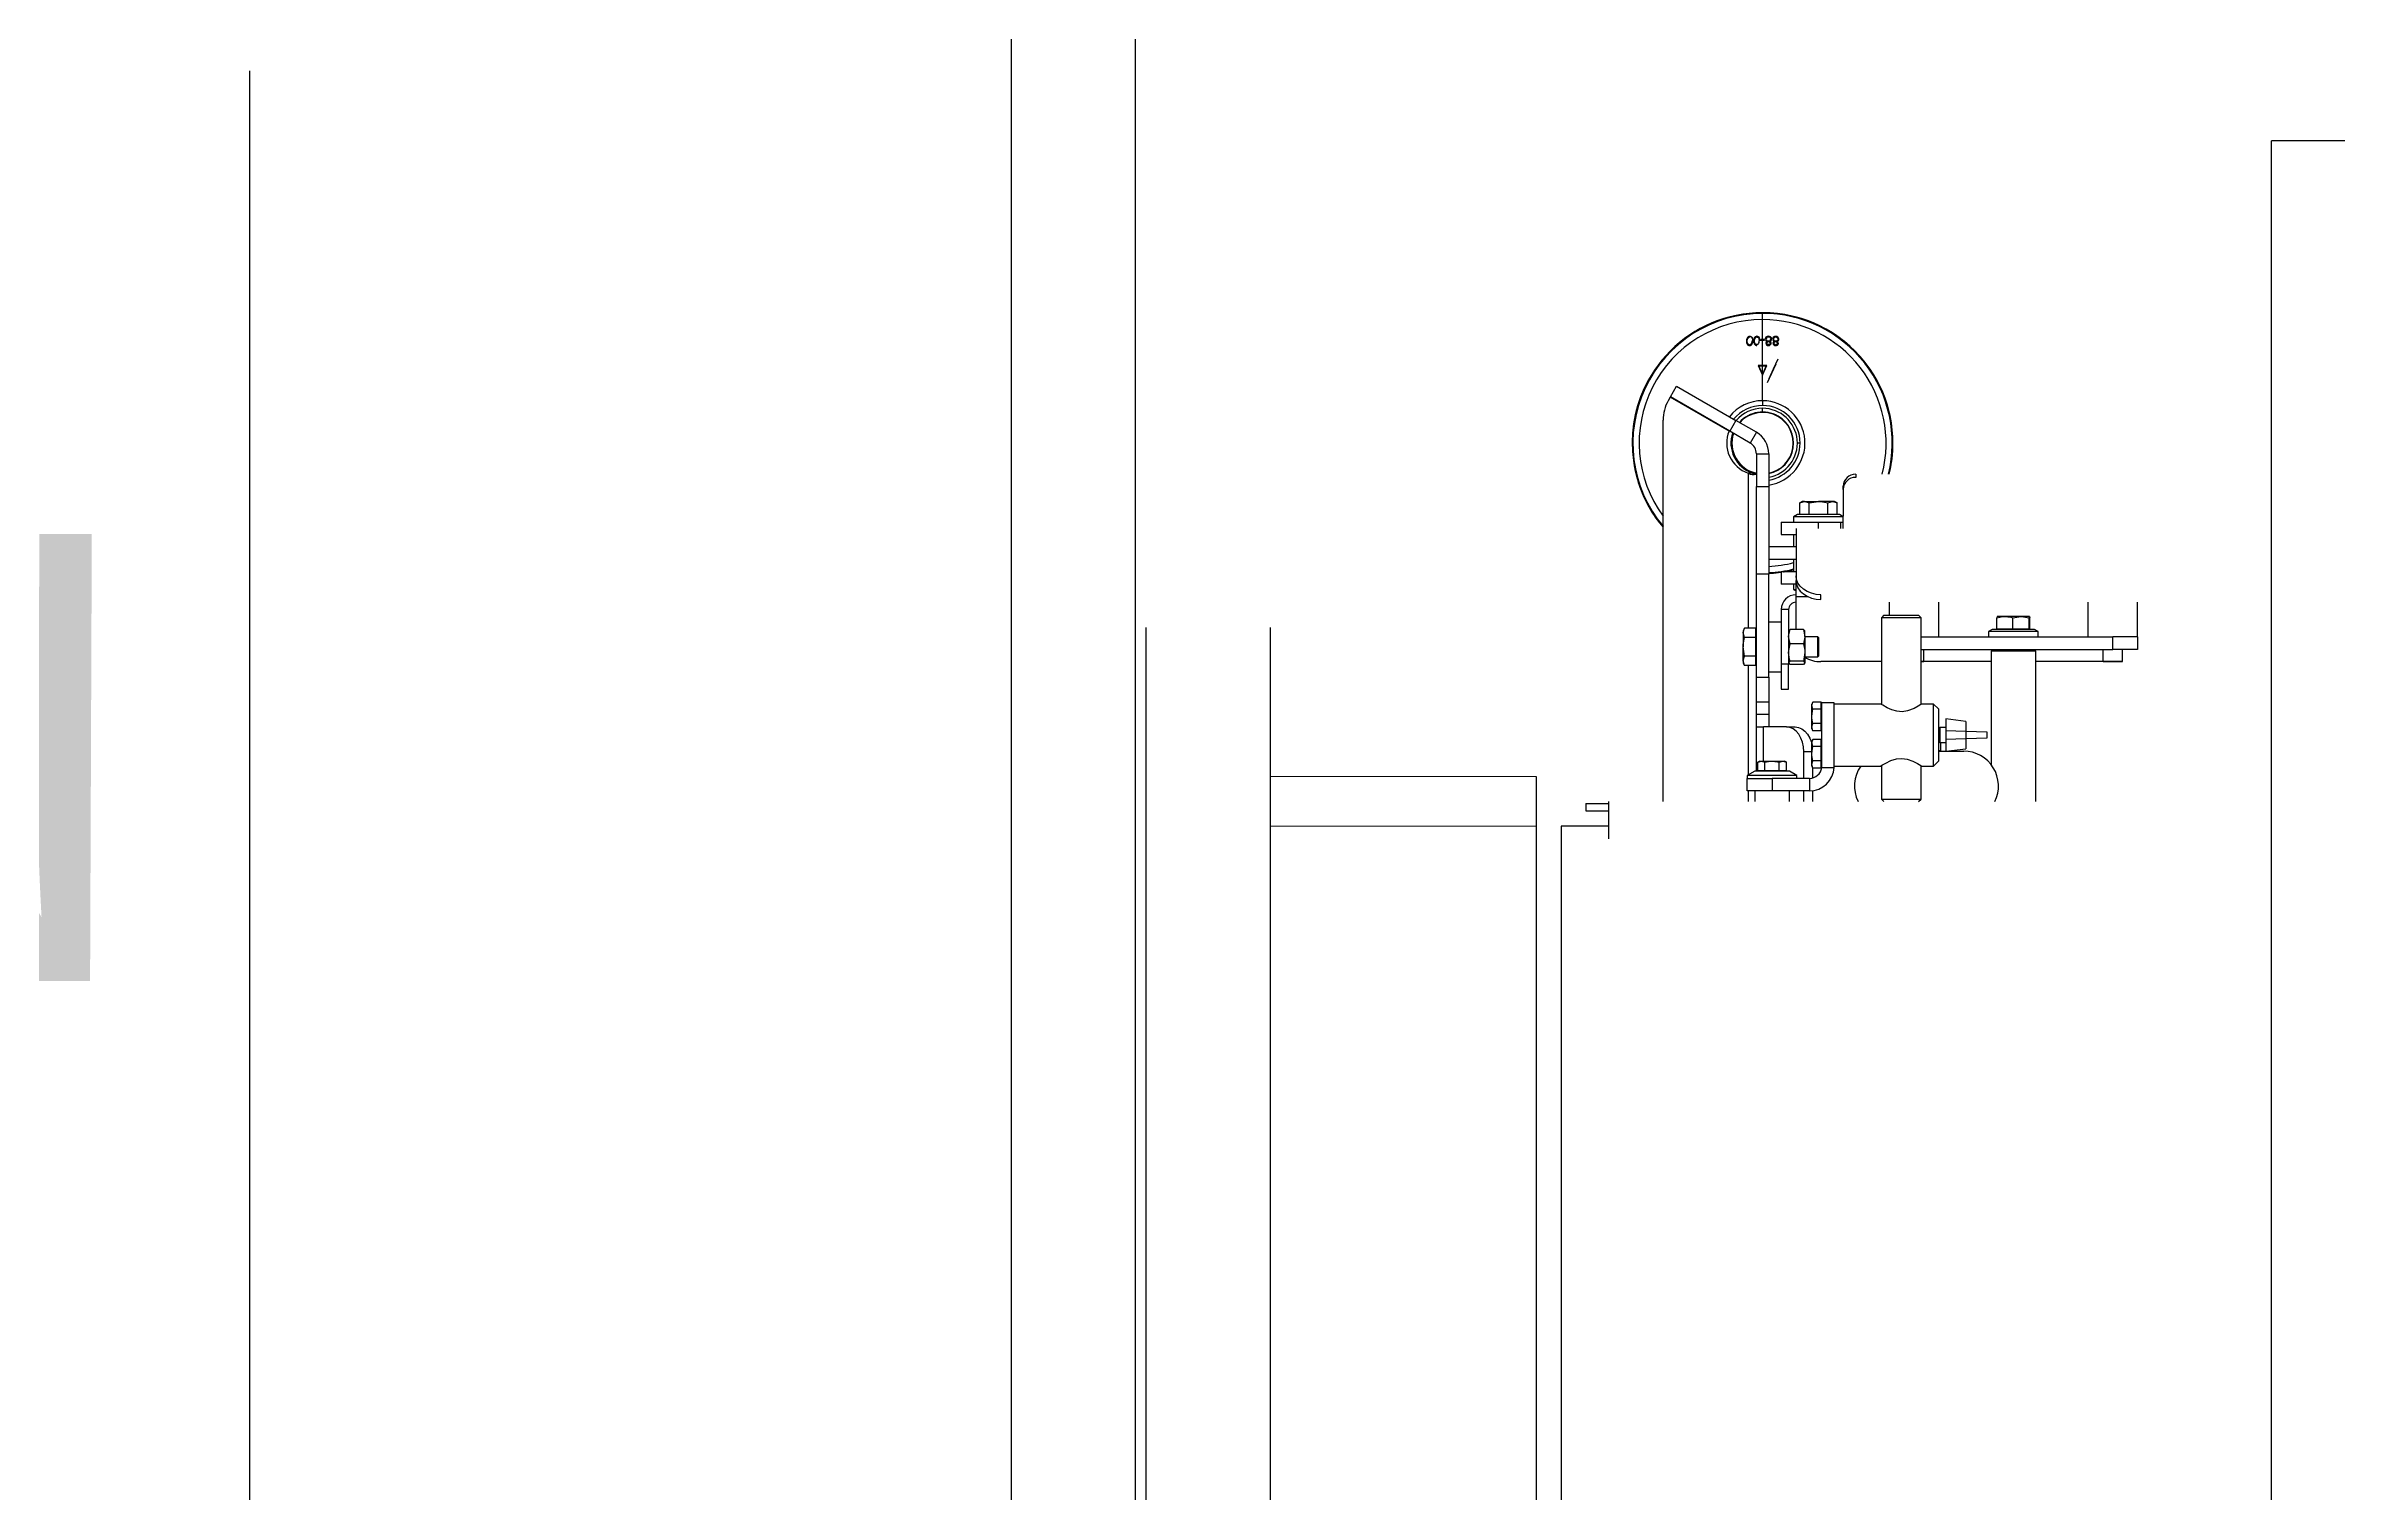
# Model space of a CAD drawing. Header units: inches. Extents: x -955375 to 106222, y -96450 to 64845.
# Drawn here: x 18520 to 19464, y 48237 to 48833 of the extents above; entities that cross this region are included whole.
import ezdxf

# ---------------------------------------------------------------- set-up
doc = ezdxf.new("R2010")
doc.units = ezdxf.units.IN
doc.header["$MEASUREMENT"] = 0
doc.linetypes.add('CONTINUA', pattern=[0])
doc.layers.add('A_TEXTOLOCAL', color=3, linetype='Continuous')
doc.layers.add('DIBUJO', color=2, linetype='Continuous')
doc.layers.add('ACHUTECH', color=24, linetype='Continuous', lineweight=18)
doc.styles.get("Standard").update_dxf_attribs({"font": 'isocp2.shx'})
doc.styles.add('TEXTO-100', font='romans.shx', dxfattribs={"height": 0.15})
doc.dimstyles.new('SUPERPEQUEÑA', dxfattribs={"dimtxt": 0.1, "dimasz": 0.05, "dimexe": 0.1, "dimexo": 0.15, "dimgap": 0.05, "dimtad": 1, "dimzin": 0, "dimdsep": 46, "dimtxsty": 'Standard', "dimblk1": 'CRUZZ', "dimblk2": 'CRUZZ', "dimsah": 1, "dimcen": 0.03, "dimse1": 1, "dimse2": 1, "dimclrd": 109, "dimclre": 4, "dimclrt": 173, "dimadec": 0, "dimazin": 0, "dimtfac": 1, "dimtix": 1, "dimtmove": 1, "dimatfit": 3, "dimldrblk": 'CRUZZ', "dimfxl": 1, "dimtolj": 1, "dimtzin": 0, "dimlwd": -1, "dimarcsym": 0})

# ---------------------------------------------------------------- blocks, each defined once
blk = doc.blocks.new('CRUZ')
at = {"layer": 'DIBUJO', "color": 7, "lineweight": -3}
for p, q in [((-0.2, 0), (0.2, 0)), ((0, 0.2), (0, -0.2))]:
    blk.add_line(p, q, dxfattribs=at)
at = {"layer": 'DIBUJO', "color": 7, "lineweight": -3, "const_width": 0.05}
blk.add_lwpolyline([(0, 0, 1), (0, 0, 1)], format="xyb", close=True, dxfattribs=at)
blk = doc.blocks.new('CRUZZ')
at = {"layer": 'DIBUJO', "color": 3, "xscale": 10, "yscale": 10, "zscale": 10}
blk.add_blockref('CRUZ', (0, 0), dxfattribs=at)
blk = doc.blocks.new('*D178')
at = {"layer": 'ACHUTECH', "color": 7, "ltscale": 500, "transparency": 16777216}
blk.add_line((6285.44, 60544.62), (93195.31, 60544.62), dxfattribs=at)
at = {"layer": 'Defpoints', "color": 0, "linetype": 'CONTINUA', "ltscale": 500, "transparency": 16777216}
for p in [(93195.36, 60544.62), (93195.36, 48341.76), (6285.39, 47809.89)]:
    blk.add_point(p, dxfattribs=at)
at = {"layer": 'ACHUTECH', "color": 7, "linetype": 'CONTINUA', "ltscale": 500, "transparency": 16777216, "xscale": 0.05, "yscale": 0.05, "zscale": 0.05, "rotation": 180}
blk.add_blockref('CRUZZ', (6285.39, 60544.62), dxfattribs=at)
at = {"layer": 'ACHUTECH', "color": 7, "linetype": 'CONTINUA', "ltscale": 500, "transparency": 16777216, "xscale": 0.05, "yscale": 0.05, "zscale": 0.05}
blk.add_blockref('CRUZZ', (93195.36, 60544.62), dxfattribs=at)
at = {"layer": 'ACHUTECH', "color": 7, "linetype": 'CONTINUA', "lineweight": 13, "ltscale": 500, "transparency": 16777216, "insert": (49740.37, 60544.71), "char_height": 0.15, "attachment_point": 5}
blk.add_mtext('\\A1;86909.97', dxfattribs=at)
blk = doc.blocks.new('*D185')
at = {"layer": 'ACHUTECH', "color": 7, "ltscale": 500, "transparency": 16777216}
blk.add_line((5118.65, 54499.15), (5118.65, 25409.93), dxfattribs=at)
at = {"layer": 'Defpoints', "color": 0, "linetype": 'CONTINUA', "ltscale": 500, "transparency": 16777216}
for p in [(26169.23, 54499.2), (5118.65, 25409.88), (6592.24, 25409.88)]:
    blk.add_point(p, dxfattribs=at)
at = {"layer": 'ACHUTECH', "color": 7, "linetype": 'CONTINUA', "ltscale": 500, "transparency": 16777216, "xscale": 0.05, "yscale": 0.05, "zscale": 0.05}
for p, rotation in [((5118.65, 54499.2), 90), ((5118.65, 25409.88), 270)]:
    blk.add_blockref('CRUZZ', p, dxfattribs=dict(at, rotation=rotation))
at = {"layer": 'ACHUTECH', "color": 7, "linetype": 'CONTINUA', "lineweight": 13, "ltscale": 500, "transparency": 16777216, "insert": (5118.56, 39954.54), "char_height": 0.15, "attachment_point": 5, "rotation": 90}
blk.add_mtext('\\A1;29089.32', dxfattribs=at)
blk = doc.blocks.new('*D201')
at = {"layer": 'ACHUTECH', "color": 7, "ltscale": 500, "transparency": 16777216}
blk.add_line((4340.12, 59153.03), (4340.12, 15437.33), dxfattribs=at)
at = {"layer": 'Defpoints', "color": 0, "linetype": 'CONTINUA', "ltscale": 500, "transparency": 16777216}
for p in [(21639.15, 59153.08), (4340.12, 15437.28), (6285.39, 15437.28)]:
    blk.add_point(p, dxfattribs=at)
at = {"layer": 'ACHUTECH', "color": 7, "linetype": 'CONTINUA', "ltscale": 500, "transparency": 16777216, "xscale": 0.05, "yscale": 0.05, "zscale": 0.05}
for p, rotation in [((4340.12, 59153.08), 90), ((4340.12, 15437.28), 270)]:
    blk.add_blockref('CRUZZ', p, dxfattribs=dict(at, rotation=rotation))
at = {"layer": 'ACHUTECH', "color": 7, "linetype": 'CONTINUA', "lineweight": 13, "ltscale": 500, "transparency": 16777216, "insert": (4340.02, 37295.18), "char_height": 0.15, "attachment_point": 5, "rotation": 90}
blk.add_mtext('\\A1;43715.81', dxfattribs=at)
blk = doc.blocks.new('Canoa Chonchi')
at = {"color": 7, "linetype": 'Continuous', "lineweight": 25}
blk.add_line((635.86923, -208.62486), (635.86923, -208.62039), dxfattribs=at)

msp = doc.modelspace()

# ---------------------------------------------------------------- linework, layer by layer
at = {"color": 7}
for p, q in [((18917.356, 47288.242), (18917.356, 49374.818)), ((18968.497, 47288.242), (18968.497, 49374.818)), ((18603.51, 48822.489), (18603.51, 47820.115)), ((21317.704, 48793.639), (19436.418, 48793.639)), ((19436.418, 47772.91), (19436.418, 48793.639)), ((18972.924, 48122.58), (18972.924, 48593.083)), ((19024.066, 48122.58), (19024.066, 48593.083))]:
    msp.add_line(p, q, dxfattribs=at)
at = {"color": 7, "linetype": 'Continuous', "lineweight": 25}
for p, q in [((19226.779, 48722.523), (19226.779, 48722.806)), ((19226.779, 48719.97), (19226.779, 48722.523)), ((19226.779, 48711.802), (19226.779, 48719.97)), ((19220.456, 48711.137), (19220.603, 48712.047)), ((19223.442, 48711.184), (19223.589, 48712.092)), ((19227.526, 48711.802), (19226.032, 48711.802)), ((19226.032, 48711.802), (19226.032, 48711.433)), ((19226.032, 48711.433), (19227.526, 48711.433)), ((19226.779, 48700.995), (19226.779, 48711.433)), ((19227.526, 48711.433), (19227.526, 48711.802)), ((19228.545, 48700.995), (19225.014, 48700.995)), ((19225.014, 48700.995), (19226.779, 48697.144)), ((19225.248, 48700.853), (19228.31, 48700.853)), ((19226.779, 48697.513), (19225.248, 48700.853)), ((19226.779, 48697.144), (19228.545, 48700.995)), ((19228.31, 48700.853), (19226.779, 48697.513)), ((19226.779, 48697.513), (19226.779, 48700.853)), ((19188.786, 48688.09), (19191.343, 48692.519)), ((19191.343, 48692.519), (19215.826, 48678.384)), ((19226.779, 48686.564), (19226.779, 48697.144)), ((19188.753, 48688.033), (19187.905, 48686.565)), ((19212.959, 48674.057), (19188.753, 48688.033)), ((19188.753, 48688.033), (19188.885, 48688.033)), ((19213.269, 48673.955), (19188.786, 48688.09)), ((19226.779, 48686.564), (19226.779, 48684.577)), ((19226.779, 48681.893), (19226.779, 48683.427)), ((19185.772, 48521.484), (19185.772, 48678.533)), ((19213.091, 48674.057), (19212.959, 48674.057)), ((19215.826, 48678.384), (19213.269, 48673.955)), ((19221.661, 48669.11), (19213.269, 48673.955)), ((19224.218, 48673.539), (19215.826, 48678.384)), ((19224.218, 48673.539), (19221.661, 48669.11)), ((19224.218, 48664.681), (19229.332, 48664.681)), ((19224.218, 48664.681), (19224.218, 48651.242)), ((19229.332, 48664.681), (19229.332, 48651.242)), ((19242.249, 48669.107), (19241.099, 48669.107)), ((19222.602, 48656.754), (19220.853, 48656.754)), ((19220.853, 48656.754), (19220.853, 48592.833)), ((19222.602, 48656.754), (19224.168, 48656.379)), ((19265.131, 48656.313), (19265.131, 48654.989)), ((19224.218, 48651.242), (19229.332, 48651.242)), ((19224.218, 48615.08), (19224.218, 48651.242)), ((19229.332, 48651.242), (19229.332, 48615.08)), ((19243.14, 48645.043), (19242.112, 48644.449)), ((19242.112, 48644.449), (19244.031, 48645.043)), ((19242.112, 48639.877), (19242.112, 48644.449)), ((19244.031, 48645.043), (19243.14, 48645.043)), ((19244.031, 48645.043), (19249.788, 48645.043)), ((19245.95, 48639.877), (19245.95, 48644.449)), ((19255.546, 48645.043), (19249.788, 48645.043)), ((19253.627, 48644.449), (19255.546, 48645.043)), ((19253.627, 48639.877), (19253.627, 48644.449)), ((19256.437, 48645.043), (19255.546, 48645.043)), ((19257.465, 48644.449), (19256.437, 48645.043)), ((19257.465, 48639.877), (19257.465, 48644.449)), ((19260.017, 48650.049), (19260.017, 48651.373)), ((19260.017, 48650.049), (19260.017, 48639.02)), ((19234.446, 48636.553), (19234.446, 48631.439)), ((19234.446, 48636.553), (19249.788, 48636.553)), ((19241.094, 48639.622), (19239.56, 48638.736)), ((19239.56, 48638.736), (19239.56, 48636.553)), ((19249.788, 48638.736), (19239.56, 48638.736)), ((19249.788, 48639.622), (19241.094, 48639.622)), ((19242.112, 48639.877), (19245.95, 48639.877)), ((19242.407, 48639.622), (19242.112, 48639.877)), ((19245.95, 48639.877), (19253.627, 48639.877)), ((19246.098, 48639.622), (19245.95, 48639.877)), ((19258.483, 48639.622), (19249.788, 48639.622)), ((19260.017, 48638.736), (19249.788, 48638.736)), ((19249.788, 48636.553), (19258.994, 48636.553)), ((19249.788, 48633.91), (19249.788, 48636.553)), ((19253.479, 48639.622), (19253.627, 48639.877)), ((19253.627, 48639.877), (19257.465, 48639.877)), ((19257.465, 48639.877), (19257.17, 48639.622)), ((19260.017, 48638.736), (19258.483, 48639.622)), ((19258.994, 48633.91), (19258.994, 48636.553)), ((19260.017, 48633.91), (19260.017, 48639.02)), ((19240.583, 48626.325), (19229.332, 48626.325)), ((19234.446, 48631.439), (19240.583, 48631.439)), ((19239.56, 48631.439), (19239.56, 48626.325)), ((19240.583, 48633.91), (19240.583, 48631.717)), ((19240.583, 48631.717), (19240.583, 48614.471)), ((19240.583, 48621.211), (19229.332, 48621.211)), ((19234.446, 48616.096), (19234.446, 48610.982)), ((19240.583, 48616.096), (19234.446, 48616.096)), ((19239.56, 48621.211), (19239.56, 48616.096)), ((19229.332, 48615.08), (19224.218, 48615.08)), ((19224.218, 48572.626), (19224.218, 48615.08)), ((19229.332, 48572.626), (19229.332, 48615.08)), ((19240.583, 48610.982), (19234.446, 48610.982)), ((19239.56, 48610.982), (19239.56, 48608.8)), ((19239.56, 48608.8), (19240.583, 48608.209)), ((19239.56, 48608.8), (19240.583, 48608.8)), ((19240.583, 48614.471), (19240.583, 48612.498)), ((19240.583, 48605.759), (19240.583, 48612.498)), ((19250.811, 48604.663), (19250.811, 48606.635)), ((19237.514, 48600.498), (19234.446, 48600.498)), ((19234.446, 48600.498), (19234.446, 48577.996)), ((19237.514, 48600.498), (19237.514, 48577.996)), ((19240.583, 48603.567), (19240.583, 48605.759)), ((19245.594, 48605.759), (19240.583, 48605.759)), ((19240.583, 48592.342), (19240.583, 48603.567)), ((19276.723, 48598.197), (19275.701, 48597.174)), ((19275.701, 48597.174), (19275.701, 48561.465)), ((19292.066, 48597.174), (19275.701, 48597.174)), ((19276.723, 48598.197), (19291.043, 48598.197)), ((19278.939, 48603.567), (19278.939, 48598.197)), ((19292.066, 48597.174), (19291.043, 48598.197)), ((19292.066, 48561.464), (19292.066, 48597.174)), ((19299.396, 48589.247), (19299.396, 48603.567)), ((19323.427, 48597.733), (19323.303, 48597.143)), ((19323.303, 48592.571), (19323.303, 48597.143)), ((19326.558, 48597.737), (19323.436, 48597.737)), ((19333.202, 48597.737), (19326.558, 48597.737)), ((19329.813, 48597.143), (19333.202, 48597.737)), ((19329.813, 48592.571), (19329.813, 48597.143)), ((19336.725, 48597.737), (19333.202, 48597.737)), ((19336.591, 48597.143), (19336.725, 48597.737)), ((19336.591, 48592.571), (19336.591, 48597.143)), ((19360.766, 48603.567), (19360.766, 48589.247)), ((19381.222, 48589.247), (19381.222, 48603.567)), ((19219.39, 48592.833), (19218.797, 48591.804)), ((19218.797, 48591.804), (19218.797, 48590.913)), ((19219.39, 48588.994), (19218.797, 48590.913)), ((19218.797, 48590.913), (19218.797, 48585.156)), ((19223.962, 48592.833), (19219.39, 48592.833)), ((19223.962, 48588.994), (19219.39, 48588.994)), ((19223.962, 48588.994), (19223.962, 48592.833)), ((19223.962, 48592.833), (19224.218, 48592.537)), ((19223.962, 48581.317), (19223.962, 48588.994)), ((19224.218, 48588.847), (19223.962, 48588.994)), ((19234.446, 48595.384), (19229.332, 48595.384)), ((19237.596, 48591.945), (19237.514, 48591.804)), ((19238.108, 48586.409), (19237.514, 48589.375)), ((19238.108, 48592.342), (19237.684, 48591.894)), ((19243.569, 48592.342), (19238.108, 48592.342)), ((19243.569, 48592.342), (19244.163, 48589.375)), ((19244.163, 48589.375), (19244.163, 48591.801)), ((19244.163, 48589.375), (19244.163, 48582.816)), ((19249.533, 48589.247), (19244.163, 48589.247)), ((19249.788, 48588.991), (19249.533, 48589.247)), ((19249.533, 48581.064), (19249.533, 48589.247)), ((19249.788, 48588.991), (19249.788, 48581.32)), ((19292.066, 48589.247), (19370.994, 48589.247)), ((19321.387, 48592.316), (19319.852, 48591.43)), ((19319.852, 48591.43), (19319.852, 48589.247)), ((19340.309, 48591.43), (19319.852, 48591.43)), ((19338.775, 48592.316), (19321.387, 48592.316)), ((19323.303, 48592.571), (19329.813, 48592.571)), ((19323.303, 48592.571), (19323.563, 48592.316)), ((19329.813, 48592.571), (19329.824, 48592.316)), ((19329.813, 48592.571), (19336.591, 48592.571)), ((19336.341, 48592.316), (19336.591, 48592.571)), ((19336.591, 48592.571), (19336.859, 48592.571)), ((19336.598, 48592.316), (19336.859, 48592.571)), ((19340.309, 48591.43), (19338.775, 48592.316)), ((19340.309, 48589.247), (19340.309, 48591.43)), ((19381.222, 48589.247), (19370.994, 48589.247)), ((19370.994, 48584.133), (19370.994, 48589.247)), ((19381.222, 48589.247), (19381.222, 48584.133)), ((19218.797, 48579.398), (19218.797, 48585.156)), ((19219.39, 48577.479), (19218.797, 48579.398)), ((19218.797, 48579.398), (19218.797, 48578.507)), ((19218.797, 48578.507), (19219.39, 48577.479)), ((19223.962, 48581.317), (19219.39, 48581.317)), ((19224.218, 48581.465), (19223.962, 48581.317)), ((19223.962, 48577.479), (19223.962, 48581.317)), ((19237.514, 48577.996), (19234.446, 48577.996)), ((19234.446, 48577.996), (19234.446, 48567.768)), ((19237.514, 48578.507), (19237.596, 48578.367)), ((19237.514, 48567.768), (19237.514, 48577.996)), ((19238.108, 48577.97), (19237.684, 48578.418)), ((19243.569, 48586.409), (19238.108, 48586.409)), ((19243.569, 48579.223), (19238.108, 48579.223)), ((19243.569, 48577.97), (19238.108, 48577.97)), ((19243.569, 48579.223), (19244.163, 48578.597)), ((19244.163, 48582.816), (19244.163, 48578.597)), ((19244.163, 48581.064), (19249.533, 48581.064)), ((19249.533, 48581.064), (19249.788, 48581.32)), ((19275.701, 48579.092), (19250.811, 48579.092)), ((19292.066, 48584.133), (19370.994, 48584.133)), ((19292.066, 48579.274), (19293.259, 48579.274)), ((19293.003, 48579.019), (19292.066, 48579.019)), ((19293.003, 48579.019), (19293.259, 48579.274)), ((19320.875, 48579.092), (19293.076, 48579.092)), ((19293.259, 48579.274), (19293.259, 48584.133)), ((19321.387, 48583.877), (19320.875, 48583.366)), ((19320.875, 48583.366), (19320.875, 48536.735)), ((19339.286, 48583.366), (19320.875, 48583.366)), ((19321.387, 48583.877), (19338.775, 48583.877)), ((19325.989, 48584.133), (19325.989, 48583.877)), ((19334.172, 48583.877), (19334.172, 48584.133)), ((19339.286, 48583.366), (19338.775, 48583.877)), ((19339.286, 48521.484), (19339.286, 48583.366)), ((19367.085, 48579.092), (19339.286, 48579.092)), ((19366.903, 48584.133), (19366.903, 48579.274)), ((19366.903, 48579.274), (19367.158, 48579.019)), ((19366.903, 48579.274), (19375.085, 48579.274)), ((19374.83, 48579.019), (19367.158, 48579.019)), ((19381.222, 48584.133), (19370.994, 48584.133)), ((19374.83, 48579.019), (19375.085, 48579.274)), ((19375.085, 48579.274), (19375.085, 48584.133)), ((19223.962, 48577.479), (19219.39, 48577.479)), ((19220.853, 48577.479), (19220.853, 48532.465)), ((19224.218, 48577.774), (19223.962, 48577.479)), ((19224.218, 48572.626), (19229.332, 48572.626)), ((19224.218, 48562.398), (19224.218, 48572.626)), ((19229.332, 48574.927), (19234.446, 48574.927)), ((19229.332, 48572.626), (19229.332, 48562.398)), ((19229.332, 48562.398), (19224.218, 48562.398)), ((19224.218, 48557.284), (19224.218, 48562.398)), ((19229.332, 48562.398), (19229.332, 48557.284)), ((19234.446, 48567.768), (19237.514, 48567.768)), ((19247.518, 48562.422), (19247.061, 48561.631)), ((19247.061, 48560.945), (19247.061, 48561.631)), ((19247.061, 48556.516), (19247.061, 48560.945)), ((19247.518, 48559.469), (19247.061, 48560.945)), ((19250.897, 48562.422), (19247.518, 48562.422)), ((19250.897, 48559.469), (19247.518, 48559.469)), ((19250.897, 48559.469), (19250.897, 48562.422)), ((19251.153, 48562.127), (19250.897, 48562.422)), ((19250.897, 48559.469), (19251.153, 48559.322)), ((19250.897, 48553.564), (19250.897, 48559.469)), ((19256.267, 48562.142), (19251.153, 48562.142)), ((19251.153, 48535.548), (19251.153, 48562.142)), ((19256.267, 48535.548), (19256.267, 48562.142)), ((19275.541, 48561.631), (19256.267, 48561.631)), ((19297.18, 48561.631), (19292.322, 48561.631)), ((19299.226, 48559.585), (19297.18, 48561.631)), ((19297.18, 48536.06), (19297.18, 48561.631)), ((19299.226, 48559.585), (19299.226, 48538.106)), ((19229.332, 48557.284), (19224.218, 48557.284)), ((19224.218, 48552.169), (19224.218, 48557.284)), ((19224.218, 48552.169), (19227.213, 48552.169)), ((19224.218, 48534.014), (19224.218, 48552.169)), ((19236.564, 48552.169), (19227.213, 48552.169)), ((19227.213, 48538.106), (19227.213, 48552.169)), ((19229.332, 48557.284), (19229.332, 48552.169)), ((19236.564, 48552.169), (19240.181, 48552.169)), ((19247.061, 48552.087), (19247.061, 48556.516)), ((19247.518, 48550.611), (19247.061, 48552.087)), ((19247.061, 48551.402), (19247.061, 48552.087)), ((19247.061, 48551.402), (19247.518, 48550.611)), ((19250.897, 48553.564), (19247.518, 48553.564)), ((19250.897, 48550.611), (19247.518, 48550.611)), ((19250.897, 48553.564), (19251.153, 48553.711)), ((19250.897, 48550.611), (19250.897, 48553.564)), ((19250.897, 48550.611), (19251.153, 48550.906)), ((19299.779, 48551.914), (19299.226, 48551.36)), ((19302.294, 48551.914), (19299.779, 48551.914)), ((19299.779, 48551.914), (19299.779, 48545.777)), ((19310.477, 48554.471), (19302.294, 48555.494)), ((19302.294, 48555.494), (19302.294, 48542.197)), ((19302.304, 48550.533), (19302.304, 48547.158)), ((19310.487, 48550.292), (19302.304, 48550.533)), ((19310.477, 48554.471), (19310.477, 48550.293)), ((19310.487, 48550.292), (19310.487, 48547.398)), ((19319.217, 48550.035), (19310.487, 48550.292)), ((19319.217, 48547.655), (19319.217, 48550.035)), ((19243.797, 48530.946), (19243.797, 48541.941)), ((19247.061, 48541.941), (19243.797, 48541.941)), ((19247.518, 48547.079), (19247.061, 48546.288)), ((19247.061, 48545.603), (19247.061, 48546.288)), ((19247.518, 48544.127), (19247.061, 48545.603)), ((19247.061, 48541.174), (19247.061, 48545.603)), ((19247.061, 48536.745), (19247.061, 48541.174)), ((19250.897, 48547.079), (19247.518, 48547.079)), ((19250.897, 48544.127), (19247.518, 48544.127)), ((19250.897, 48544.127), (19250.897, 48547.079)), ((19251.153, 48546.784), (19250.897, 48547.079)), ((19250.897, 48538.221), (19250.897, 48544.127)), ((19250.897, 48544.127), (19251.153, 48543.979)), ((19299.226, 48546.33), (19299.779, 48545.777)), ((19299.226, 48546.288), (19299.268, 48546.288)), ((19299.226, 48542.453), (19300.187, 48542.453)), ((19299.226, 48542.197), (19309.624, 48542.197)), ((19299.779, 48545.777), (19302.294, 48545.777)), ((19300.187, 48542.453), (19299.892, 48542.197)), ((19300.187, 48542.453), (19300.187, 48545.777)), ((19302.294, 48542.197), (19310.477, 48543.22)), ((19302.304, 48547.158), (19310.487, 48547.398)), ((19310.477, 48547.398), (19310.477, 48543.22)), ((19310.487, 48547.398), (19319.217, 48547.655)), ((19133.527, 48531.713), (19133.527, 48183.95)), ((19223.536, 48534.014), (19220.468, 48532.243)), ((19220.468, 48532.243), (19220.468, 48530.946)), ((19220.512, 48532.243), (19220.468, 48532.243)), ((19220.468, 48525.832), (19220.468, 48530.946)), ((19220.468, 48530.946), (19230.696, 48530.946)), ((19240.924, 48532.243), (19220.512, 48532.243)), ((19223.567, 48534.014), (19223.536, 48534.014)), ((19237.856, 48534.014), (19223.567, 48534.014)), ((19225.582, 48538.106), (19224.791, 48537.649)), ((19224.791, 48537.649), (19226.267, 48538.106)), ((19224.791, 48534.27), (19224.791, 48537.649)), ((19224.791, 48534.27), (19227.743, 48534.27)), ((19224.791, 48534.27), (19225.086, 48534.014)), ((19225.582, 48538.106), (19226.267, 48538.106)), ((19226.267, 48538.106), (19230.696, 48538.106)), ((19227.743, 48534.27), (19227.743, 48537.649)), ((19227.743, 48534.27), (19233.649, 48534.27)), ((19227.743, 48534.27), (19227.891, 48534.014)), ((19230.696, 48538.106), (19235.125, 48538.106)), ((19230.696, 48530.946), (19230.696, 48525.832)), ((19246.038, 48530.946), (19230.696, 48530.946)), ((19233.649, 48534.27), (19233.501, 48534.014)), ((19233.649, 48537.649), (19235.125, 48538.106)), ((19233.649, 48534.27), (19233.649, 48537.649)), ((19233.649, 48534.27), (19236.601, 48534.27)), ((19235.125, 48538.106), (19235.81, 48538.106)), ((19236.601, 48537.649), (19235.81, 48538.106)), ((19236.306, 48534.014), (19236.601, 48534.27)), ((19236.601, 48534.27), (19236.601, 48537.649)), ((19240.924, 48532.243), (19237.856, 48534.014)), ((19240.924, 48530.946), (19240.924, 48532.243)), ((19246.038, 48530.946), (19246.038, 48525.832)), ((19247.518, 48535.269), (19247.061, 48536.745)), ((19247.061, 48536.06), (19247.061, 48536.745)), ((19247.061, 48536.06), (19247.518, 48535.269)), ((19247.413, 48531.134), (19247.413, 48535.45)), ((19250.897, 48538.221), (19247.518, 48538.221)), ((19250.897, 48535.269), (19247.518, 48535.269)), ((19250.897, 48538.221), (19251.153, 48538.369)), ((19250.897, 48535.269), (19250.897, 48538.221)), ((19250.897, 48535.269), (19251.153, 48535.564)), ((19251.153, 48535.548), (19256.267, 48535.548)), ((19256.267, 48536.06), (19275.541, 48536.06)), ((19275.701, 48536.225), (19275.701, 48522.507)), ((19292.066, 48522.507), (19292.066, 48536.227)), ((19292.322, 48536.06), (19297.18, 48536.06)), ((19297.18, 48536.06), (19299.226, 48538.106)), ((19163.359, 48521.484), (19163.359, 48506.142)), ((19230.696, 48525.832), (19220.468, 48525.832)), ((19220.853, 48525.832), (19220.853, 48521.484)), ((19223.536, 48525.832), (19223.536, 48521.484)), ((19246.038, 48525.832), (19230.696, 48525.832)), ((19237.856, 48521.484), (19237.856, 48525.832)), ((19243.797, 48521.484), (19243.797, 48525.832)), ((19247.413, 48521.484), (19247.413, 48525.924)), ((19275.701, 48522.507), (19276.723, 48521.484)), ((19275.701, 48522.507), (19292.066, 48522.507)), ((19291.043, 48521.484), (19292.066, 48522.507)), ((19153.984, 48520.717), (19153.984, 48517.649)), ((19153.984, 48520.717), (19163.359, 48520.717)), ((19153.984, 48517.649), (19163.359, 48517.649)), ((19143.755, 48511.256), (19143.755, 48204.407)), ((19163.359, 48511.256), (19143.755, 48511.256))]:
    msp.add_line(p, q, dxfattribs=at)
at = {"color": 7, "linetype": 'Continuous', "lineweight": 25, "flags": 128}
for points in [[(19221.447, 48713.052), (19221.11, 48713.001), (19220.802, 48712.859), (19220.557, 48712.653), (19220.36, 48712.375), (19220.156, 48711.766), (19220.108, 48711.131)], [(19220.108, 48711.131), (19220.156, 48710.497), (19220.36, 48709.896), (19220.555, 48709.627), (19220.801, 48709.427), (19221.11, 48709.298), (19221.448, 48709.26)], [(19221.436, 48709.629), (19221.178, 48709.666), (19220.941, 48709.783), (19220.761, 48709.951), (19220.629, 48710.169), (19220.456, 48711.137)], [(19222.397, 48711.171), (19222.371, 48710.676), (19222.248, 48710.194), (19222.11, 48709.966), (19221.931, 48709.798), (19221.698, 48709.676), (19221.436, 48709.629)], [(19221.445, 48713.052), (19221.75, 48713.022), (19222.014, 48712.933), (19222.238, 48712.784), (19222.42, 48712.578), (19222.663, 48711.992), (19222.745, 48711.177)], [(19222.745, 48711.177), (19222.703, 48711.806), (19222.517, 48712.407), (19222.327, 48712.682), (19222.087, 48712.881), (19221.782, 48713.012), (19221.447, 48713.052)], [(19221.448, 48709.26), (19221.783, 48709.311), (19222.087, 48709.452), (19222.334, 48709.666), (19222.518, 48709.935), (19222.702, 48710.534), (19222.745, 48711.177)], [(19224.434, 48713.088), (19224.09, 48713.038), (19223.789, 48712.902), (19223.54, 48712.692), (19223.344, 48712.418), (19223.141, 48711.814), (19223.094, 48711.182)], [(19223.094, 48711.182), (19223.145, 48710.532), (19223.351, 48709.938), (19223.539, 48709.68), (19223.79, 48709.474), (19224.088, 48709.347), (19224.434, 48709.299)], [(19224.423, 48709.669), (19224.158, 48709.713), (19223.934, 48709.823), (19223.748, 48710), (19223.621, 48710.203), (19223.479, 48710.676), (19223.442, 48711.184)], [(19224.418, 48709.669), (19224.644, 48709.704), (19224.839, 48709.783), (19225.004, 48709.907), (19225.139, 48710.075), (19225.322, 48710.547), (19225.385, 48711.201)], [(19224.423, 48712.718), (19224.689, 48712.673), (19224.918, 48712.561), (19225.1, 48712.392), (19225.235, 48712.172), (19225.385, 48711.2)], [(19225.733, 48711.202), (19225.692, 48711.829), (19225.507, 48712.431), (19225.313, 48712.71), (19225.07, 48712.913), (19224.776, 48713.039), (19224.434, 48713.088)], [(19228.169, 48712.698), (19227.948, 48712.351), (19227.875, 48711.953)], [(19229.196, 48709.668), (19228.927, 48709.698), (19228.68, 48709.801), (19228.497, 48709.987), (19228.442, 48710.102), (19228.423, 48710.227)], [(19229.177, 48709.299), (19229.589, 48709.357), (19229.953, 48709.541), (19230.099, 48709.677), (19230.213, 48709.84), (19230.289, 48710.02), (19230.308, 48710.115), (19230.315, 48710.212)], [(19229.967, 48710.221), (19229.949, 48710.098), (19229.896, 48709.983), (19229.815, 48709.886), (19229.709, 48709.802), (19229.465, 48709.697), (19229.196, 48709.668)], [(19231.157, 48712.671), (19230.936, 48712.325), (19230.863, 48711.928)], [(19232.183, 48709.628), (19231.914, 48709.66), (19231.667, 48709.766), (19231.484, 48709.954), (19231.429, 48710.07), (19231.41, 48710.195)], [(19232.164, 48709.259), (19232.575, 48709.313), (19232.939, 48709.494), (19233.085, 48709.628), (19233.199, 48709.79), (19233.274, 48709.969), (19233.294, 48710.065), (19233.301, 48710.162)], [(19232.953, 48710.174), (19232.935, 48710.05), (19232.882, 48709.936), (19232.801, 48709.84), (19232.696, 48709.757), (19232.452, 48709.655), (19232.183, 48709.628)], [(19232.175, 48701.547), (19230.393, 48697.775), (19228.597, 48693.957)], [(19233.071, 48703.712), (19231.181, 48699.613), (19229.337, 48695.608)], [(19244.031, 48645.043), (19244.167, 48645.039), (19245.95, 48644.449)], [(19245.95, 48644.449), (19246.872, 48644.689), (19249.788, 48645.043)], [(19249.788, 48645.043), (19250.794, 48644.999), (19253.627, 48644.449)], [(19255.546, 48645.043), (19255.683, 48645.039), (19257.465, 48644.449)], [(19229.332, 48615.469), (19231.214, 48615.592), (19234.446, 48615.959)], [(19234.446, 48615.959), (19231.214, 48615.592), (19229.332, 48615.469)], [(19235.346, 48616.096), (19235.618, 48616.141), (19239.56, 48616.952)], [(19239.56, 48616.952), (19235.618, 48616.141), (19235.346, 48616.096)], [(19250.811, 48606.635), (19248.816, 48606.786), (19246.897, 48607.232), (19245.129, 48607.956), (19243.579, 48608.93), (19242.307, 48610.117), (19241.362, 48611.472), (19240.78, 48612.942), (19240.583, 48614.471)], [(19240.583, 48612.498), (19240.78, 48610.97), (19241.362, 48609.5), (19242.307, 48608.145), (19243.579, 48606.958), (19245.129, 48605.983), (19246.897, 48605.259), (19248.816, 48604.813), (19250.811, 48604.663)], [(19323.303, 48597.143), (19325.705, 48597.693), (19326.558, 48597.737)], [(19326.558, 48597.737), (19329.031, 48597.384), (19329.813, 48597.143)], [(19333.202, 48597.737), (19333.443, 48597.733), (19336.591, 48597.143)], [(19336.725, 48597.737), (19336.735, 48597.733), (19336.859, 48597.143)], [(19218.797, 48590.913), (19218.8, 48591.05), (19219.39, 48592.833)], [(19218.797, 48585.156), (19218.84, 48586.161), (19219.39, 48588.994)], [(19237.514, 48589.375), (19237.518, 48589.586), (19238.108, 48592.342)], [(19244.163, 48591.715), (19244.16, 48591.76), (19243.569, 48592.342)], [(19244.163, 48589.375), (19244.16, 48589.164), (19243.569, 48586.409)], [(19219.39, 48581.317), (19219.15, 48582.239), (19218.797, 48585.156)], [(19218.797, 48579.398), (19218.8, 48579.535), (19219.39, 48581.317)], [(19237.514, 48582.816), (19237.548, 48583.636), (19238.108, 48586.409)], [(19238.108, 48579.223), (19237.906, 48579.936), (19237.514, 48582.816)], [(19237.514, 48578.597), (19237.518, 48578.641), (19238.108, 48579.223)], [(19243.569, 48586.409), (19244.119, 48583.757), (19244.163, 48582.816)], [(19244.163, 48582.816), (19243.81, 48580.086), (19243.569, 48579.223)], [(19244.163, 48578.597), (19244.16, 48578.552), (19243.569, 48577.97)], [(19247.061, 48560.945), (19247.064, 48561.05), (19247.518, 48562.422)], [(19247.061, 48556.516), (19247.35, 48558.834), (19247.518, 48559.469)], [(19292.322, 48561.631), (19291.944, 48561.385), (19290.891, 48560.735), (19289.145, 48559.797), (19286.504, 48558.802), (19284.306, 48558.46), (19282.053, 48558.623), (19280.068, 48559.18), (19278.058, 48560.079), (19276.293, 48561.088), (19275.547, 48561.563), (19275.541, 48561.567)], [(19243.797, 48541.941), (19243.658, 48543.937), (19243.246, 48545.855), (19242.578, 48547.624), (19241.679, 48549.174), (19240.583, 48550.446), (19239.332, 48551.391), (19237.975, 48551.973), (19236.564, 48552.169)], [(19240.181, 48552.169), (19241.592, 48551.973), (19242.948, 48551.391), (19244.199, 48550.446), (19245.295, 48549.174), (19246.194, 48547.624), (19246.863, 48545.855), (19247.061, 48545.092)], [(19247.518, 48553.564), (19247.09, 48555.803), (19247.061, 48556.516)], [(19247.061, 48552.087), (19247.064, 48552.192), (19247.518, 48553.564)], [(19247.061, 48545.603), (19247.064, 48545.708), (19247.518, 48547.079)], [(19247.061, 48541.174), (19247.35, 48543.492), (19247.518, 48544.127)], [(19247.518, 48538.221), (19247.09, 48540.46), (19247.061, 48541.174)], [(19226.267, 48538.106), (19226.372, 48538.103), (19227.743, 48537.649)], [(19227.743, 48537.649), (19229.917, 48538.071), (19230.696, 48538.106)], [(19230.696, 48538.106), (19232.933, 48537.835), (19233.649, 48537.649)], [(19235.125, 48538.106), (19235.23, 48538.103), (19236.601, 48537.649)], [(19247.061, 48536.745), (19247.064, 48536.85), (19247.518, 48538.221)], [(19275.541, 48536.123), (19275.535, 48536.119), (19276.195, 48536.542), (19277.494, 48537.309), (19279.605, 48538.33), (19281.961, 48539.05), (19284.133, 48539.237), (19286.279, 48538.946), (19288.692, 48538.104), (19290.623, 48537.111), (19292.001, 48536.269), (19292.322, 48536.06)]]:
    msp.add_lwpolyline(points, dxfattribs=at)
at = {"color": 7, "linetype": 'Continuous', "lineweight": 25}
for centre, radius, start, end in [((19226.779, 48669.107), 53.699, 90, 220.212269), ((19226.779, 48669.107), 53.699, 0, 180), ((19226.779, 48669.107), 53.415, 90, 219.85147), ((19226.779, 48669.107), 50.863, 90, 216.270481), ((19226.779, 48669.107), 53.699, 346.215615, 90), ((19226.779, 48669.107), 53.415, 346.141048, 90), ((19226.779, 48669.107), 50.863, 345.430587, 90), ((19221.471, 48711.772), 0.91, 92.218229, 162.425225), ((19224.449, 48711.816), 0.903, 91.674927, 162.171638), ((19228.971, 48712.035), 1.099, 184.274405, 251.707584), ((19228.901, 48710.211), 0.828, 109.437808, 177.931127), ((19229.104, 48710.33), 1.033, 184.939544, 274.056471), ((19229.089, 48711.823), 1.269, 84.946125, 136.424899), ((19229.081, 48711.863), 0.862, 82.286609, 173.704017), ((19229.076, 48712.044), 0.856, 185.766723, 276.57776), ((19229.104, 48710.142), 0.686, 83.40147, 172.926267), ((19229.282, 48712.076), 0.89, 263.030702, 353.563369), ((19229.267, 48710.122), 0.707, 8.082836, 96.86799), ((19229.326, 48711.882), 0.845, 6.39959, 98.800034), ((19229.323, 48711.901), 1.193, 2.918975, 95.912146), ((19229.414, 48712.034), 1.103, 287.653007, 356.265202), ((19229.398, 48710.131), 0.921, 5.072012, 67.660824), ((19231.973, 48712.012), 1.113, 184.3311, 251.149743), ((19231.88, 48710.184), 0.819, 109.026462, 178.017106), ((19232.103, 48710.302), 1.045, 184.931884, 273.298157), ((19232.063, 48711.801), 1.255, 84.301393, 136.174877), ((19232.059, 48711.837), 0.853, 81.619062, 173.770515), ((19232.073, 48712.016), 0.866, 185.749731, 275.83215), ((19232.083, 48710.112), 0.678, 82.726322, 172.984381), ((19232.277, 48712.027), 0.88, 262.371645, 353.645604), ((19232.245, 48710.074), 0.714, 8.019018, 96.105189), ((19232.303, 48711.835), 0.854, 6.343275, 98.063894), ((19232.297, 48711.85), 1.205, 2.890002, 95.204201), ((19232.411, 48711.98), 1.091, 287.223078, 356.388581), ((19232.372, 48710.079), 0.933, 5.08531, 67.122101), ((19201.851, 48678.561), 16.08, 150.149518, 180.100581), ((19226.779, 48669.107), 17.456, 90, 141.576758), ((19226.779, 48669.107), 15.47, 90, 140.485844), ((19226.779, 48669.107), 14.32, 90, 139.713439), ((19226.779, 48669.107), 12.785, 60, 138.463041), ((19226.779, 48669.107), 12.64, 60, 138.328769), ((19226.779, 48669.107), 17.456, 278.408548, 90), ((19226.779, 48669.107), 15.47, 0, 90), ((19226.779, 48669.107), 14.32, 280.268552, 90), ((19225.026, 48669.11), 13.041, 157.704567, 251.338031), ((19226.775, 48669.11), 13.041, 161.307729, 251.338031), ((19226.779, 48669.107), 12.785, 161.536959, 259.198611), ((19226.779, 48669.107), 12.64, 161.671231, 258.308271), ((19219.104, 48664.681), 10.228, 0, 60), ((19226.779, 48669.107), 12.64, 281.650734, 60), ((19226.779, 48669.107), 12.785, 281.786904, 60), ((19226.779, 48669.107), 53.699, 180, 220.212269), ((19219.104, 48664.681), 5.114, 0, 60), ((19226.779, 48669.107), 15.47, 279.497526, 0), ((19226.779, 48669.107), 53.699, 346.215615, 0), ((19222.924, 48659.565), 3.491, 233.604736, 291.746871), ((19265.045, 48651.284), 5.029, 89.02424, 178.989815), ((19265.045, 48649.96), 5.029, 89.02424, 178.989815), ((19259.342, 48638.22), 1.703, 258.203628, 293.333331), ((19226.779, 48669.107), 50.863, 272.876702, 284.553413), ((19226.779, 48669.107), 53.415, 272.739135, 283.843764), ((19240.583, 48600.498), 6.137, 90, 180), ((19240.583, 48600.498), 3.068, 90, 180), ((19250.655, 48591.23), 12.139, 237.667567, 270.737394), ((19309.624, 48527.877), 14.32, 333.485025, 90), ((19246.038, 48536.06), 10.228, 270, 357.134016), ((19246.038, 48536.06), 5.114, 270, 354.081052), ((19278.939, 48527.877), 14.32, 145.150095, 206.514975)]:
    msp.add_arc(centre, radius, start, end, dxfattribs=at)
at = {"layer": 'ACHUTECH', "color": 0, "linetype": 'CONTINUA', "lineweight": 13, "ltscale": 500}
for p, q in [((19133.527, 48531.713), (19024.066, 48531.713)), ((19133.527, 48511.256), (19024.066, 48511.256))]:
    msp.add_line(p, q, dxfattribs=at)

# ---------------------------------------------------------------- block references
at = {"layer": 'ACHUTECH', "color": 0, "linetype": 'CONTINUA', "lineweight": 13, "xscale": 1022.831221183081, "yscale": 1022.831221183081, "zscale": 1022.831221183081}
msp.add_blockref('Canoa Chonchi', (-631050.038, 261980.589), dxfattribs=at)

# ---------------------------------------------------------------- texts
at = {"layer": 'A_TEXTOLOCAL', "color": 7, "insert": (18559.572, 48631.519), "char_height": 184.10962, "width": 4924.44823, "attachment_point": 3, "rotation": 359.779133, "style": 'TEXTO-100'}
msp.add_mtext('{\\fArial|b0|i0|c0|p34;MESÓN }', dxfattribs=at)

# ---------------------------------------------------------------- dimensions: what is measured, and where the dimension line sits
at = {"layer": 'ACHUTECH', "color": 7, "linetype": 'CONTINUA', "lineweight": 13, "ltscale": 500}
dim = msp.add_linear_dim(base=(93195.359, 60544.619), p1=(6285.39, 47809.886), p2=(93195.359, 48341.759), dimstyle='SUPERPEQUEÑA', override={"dimtxt": 0.15, "dimgap": 0.02, "dimclrd": 7, "dimclrt": 7, "dimfxl": 0.2}, dxfattribs=at)
dim.commit()
dim.dimension.update_dxf_attribs({"geometry": '*D178', "text_midpoint": (49740.375, 60544.714)})
for base, p1, p2, picture, middle in [((4340.116, 15437.278), (21639.15, 59153.085), (6285.39, 15437.278), '*D201', (4340.021, 37295.181)), ((5118.653, 25409.883), (26169.229, 54499.203), (6592.24, 25409.883), '*D185', (5118.558, 39954.543))]:
    dim = msp.add_linear_dim(base=base, p1=p1, p2=p2, angle=90, dimstyle='SUPERPEQUEÑA', override={"dimtxt": 0.15, "dimgap": 0.02, "dimclrd": 7, "dimclrt": 7, "dimfxl": 0.2}, dxfattribs=at)
    dim.commit()
    dim.dimension.update_dxf_attribs({"geometry": picture, "text_midpoint": middle})

doc.saveas('drawing.dxf')
